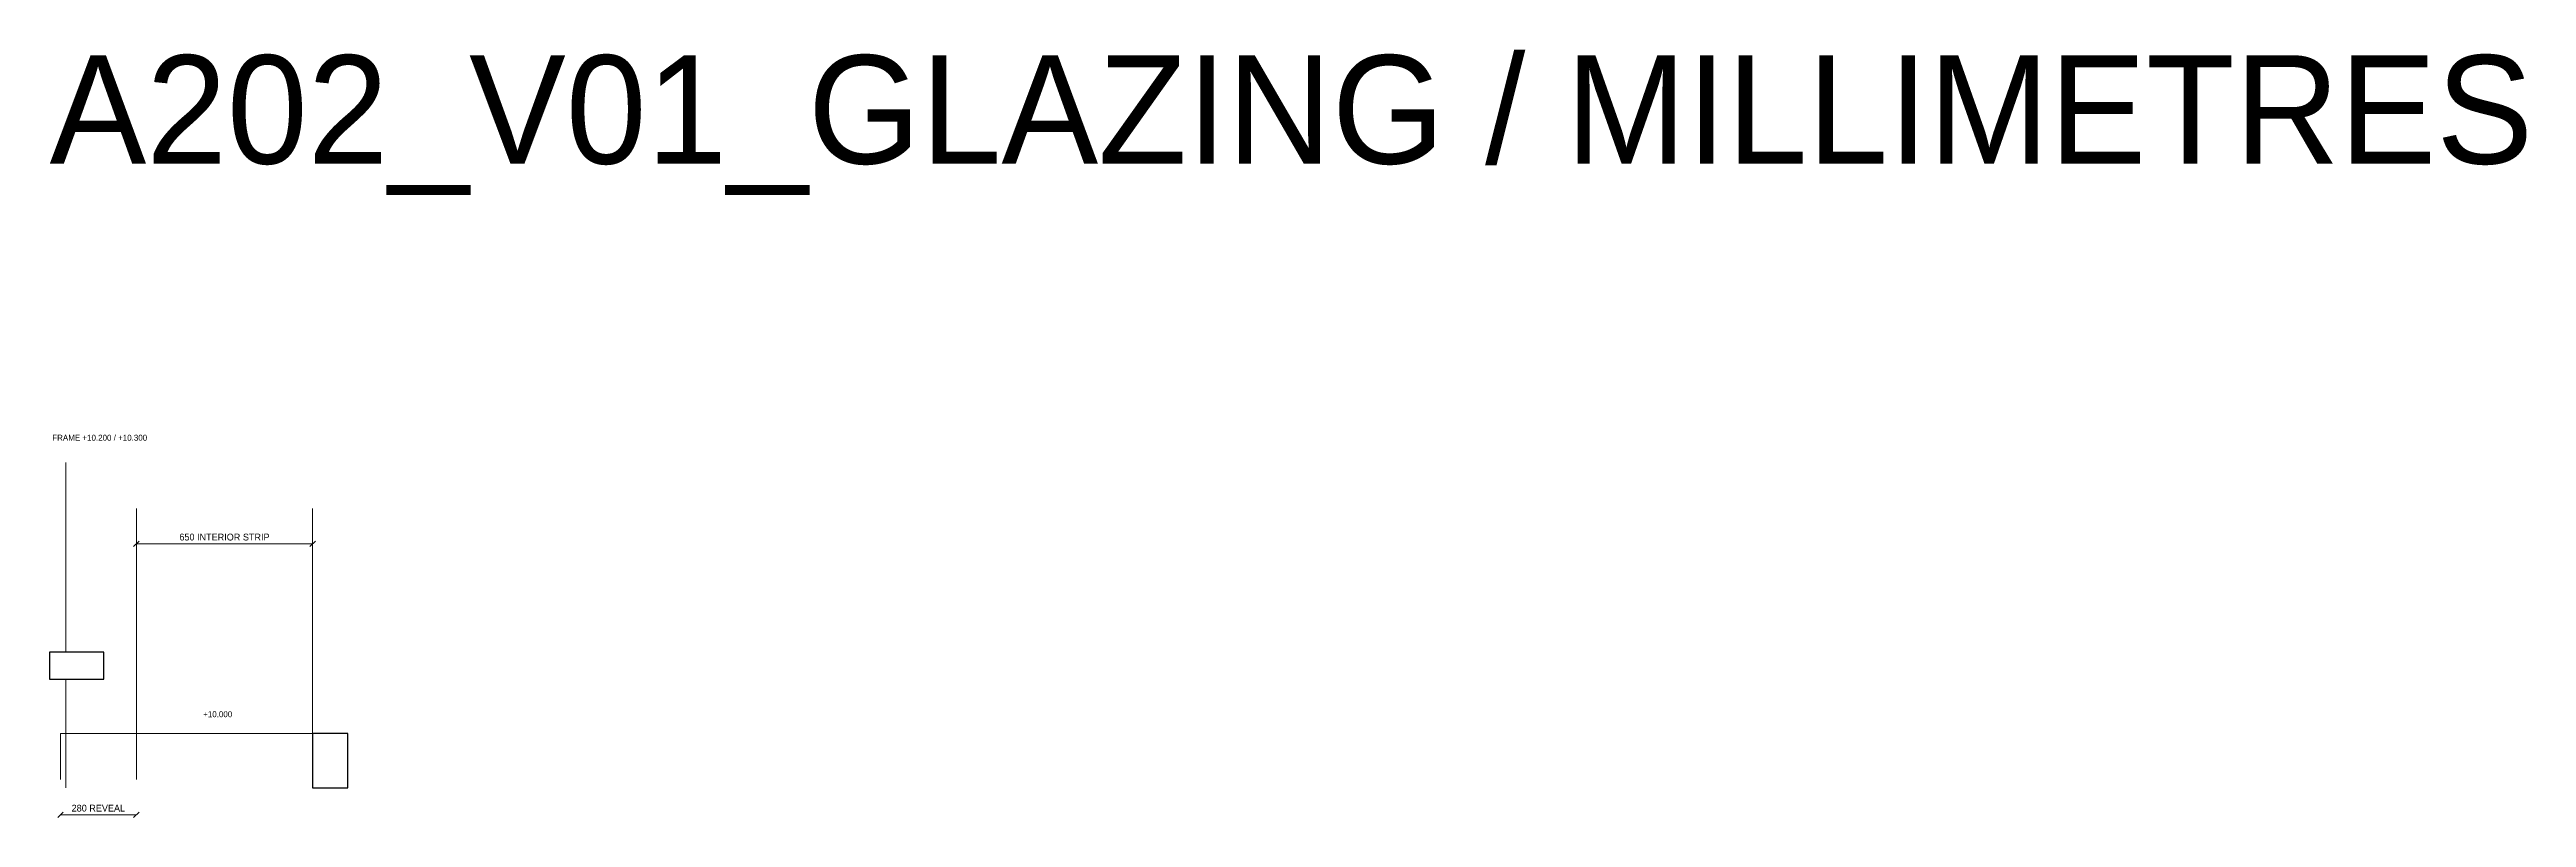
# Model space of a CAD drawing. Header units: millimetres. Extents: x -14174 to 142128, y -12275 to 247751.
# Drawn here: x 130840 to 139972, y 189690 to 192523 of the extents above; entities that cross this region are included whole.
import ezdxf
from ezdxf.enums import TextEntityAlignment as Align

# ---------------------------------------------------------------- set-up
doc = ezdxf.new("R2010")
doc.units = ezdxf.units.MM
for name, color, linetype, lineweight in [('A-ANNO', 7, 'Continuous', 18), ('A-DIMS', 8, 'Continuous', 13), ('A-GLAZ', 4, 'Continuous', 18), ('A-OUTLINE', 7, 'Continuous', 25)]:
    doc.layers.add(name, color=color, linetype=linetype, lineweight=lineweight)

# ---------------------------------------------------------------- blocks, each defined once
blk = doc.blocks.new('A202_V01_GLAZING')
at = {"layer": 'A-DIMS'}
for p, q in [((11160, 10000), (11160, 10830)), ((11810, 10000), (11810, 10830)), ((11150, 10690), (11170, 10710)), ((11160, 10700), (11810, 10700)), ((11800, 10690), (11820, 10710)), ((10880, 10000), (10880, 9830)), ((11160, 10000), (11160, 9830)), ((10870, 9690), (10890, 9710)), ((10880, 9700), (11160, 9700)), ((11150, 9690), (11170, 9710))]:
    blk.add_line(p, q, dxfattribs=at)
at = {"layer": 'A-GLAZ'}
for p, q in [((10900, 10300), (10900, 11000)), ((10900, 9800), (10900, 10200)), ((10880, 10000), (11810, 10000))]:
    blk.add_line(p, q, dxfattribs=at)
at = {"layer": 'A-OUTLINE'}
for points in [[(10840, 10200), (11040, 10200), (11040, 10300), (10840, 10300)], [(11810, 9800), (11940, 9800), (11940, 10000), (11810, 10000)]]:
    blk.add_lwpolyline(points, close=True, dxfattribs=at)
at = {"layer": 'A-ANNO'}
blk.add_text('FRAME +10.200 / +10.300', height=22, dxfattribs=at).set_placement((10850, 11080))
for s, height, p in [('650 INTERIOR STRIP', 25, (11485, 10712)), ('+10.000', 22, (11460, 10060)), ('280 REVEAL', 25, (11020, 9712))]:
    blk.add_text(s, height=height, dxfattribs=at).set_placement(p, align=Align.CENTER)

msp = doc.modelspace()

# ---------------------------------------------------------------- block references
msp.add_blockref('A202_V01_GLAZING', (120000, 180000))

# ---------------------------------------------------------------- texts
at = {"layer": 'A-ANNO'}
msp.add_text('A202_V01_GLAZING / MILLIMETRES', height=400, dxfattribs=at).set_placement((130840, 192102))

doc.saveas('drawing.dxf')
